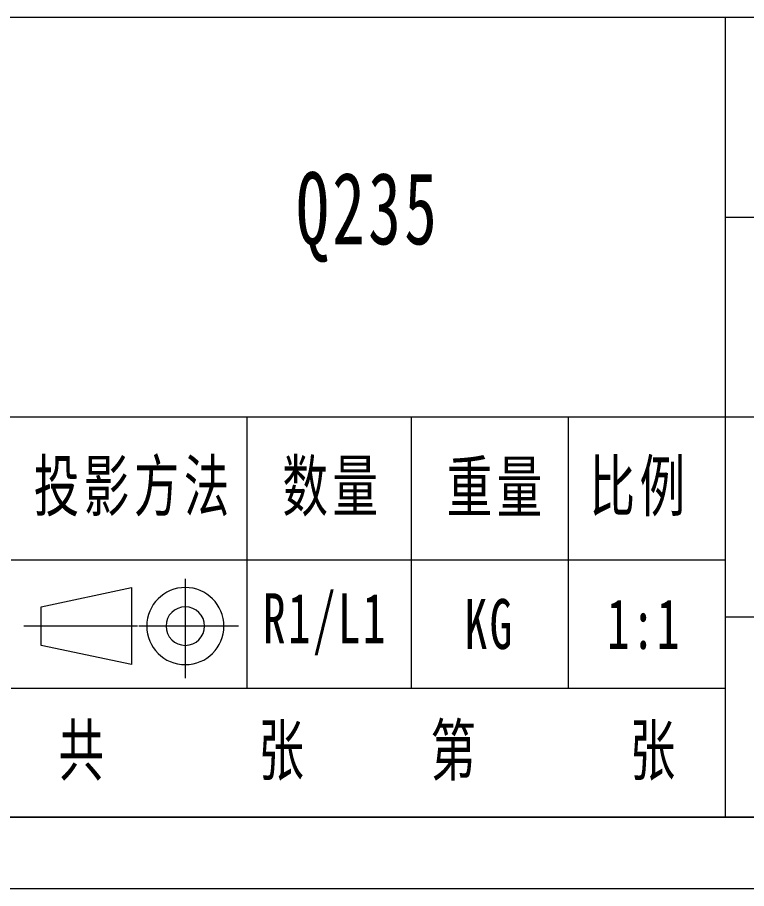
# Model space of a CAD drawing. Header units: millimetres. Extents: x -15766 to 80009, y -9701 to 15159.
# Drawn here: x -13485.9 to -13434.8, y 4666.5 to 4727.5 of the extents above; entities that cross this region are included whole.
import ezdxf

# ---------------------------------------------------------------- set-up
doc = ezdxf.new("R2010")
doc.units = ezdxf.units.MM
doc.linetypes.add('CENTER-HOKUTO_1', pattern=[16, 13, -1, 1, -1])
for name, color, linetype, lineweight in [('CDRAFT0', 7, 'Continuous', 18), ('title_frame', 7, 'Continuous', 18), ('尺寸线层', 3, 'Continuous', 18), ('粗实线层_1', 7, 'Continuous', 15), ('细实线层', 7, 'Continuous', 18)]:
    doc.layers.add(name, color=color, linetype=linetype, lineweight=lineweight)
doc.styles.add('标准', font='', dxfattribs={"width": 0.667})
doc.styles.get('标准').set_extended_font_data('宋体')

# ---------------------------------------------------------------- blocks, each defined once
blk = doc.blocks.new('*X1435')
at = {"layer": 'CDRAFT0'}
blk.add_line((0, 0), (420, 0), dxfattribs=at)
at = {"layer": '粗实线层_1'}
blk.add_line((25, 5), (415, 5), dxfattribs=at)

msp = doc.modelspace()

# ---------------------------------------------------------------- linework, layer by layer
at = {"layer": '粗实线层_1'}
for p, q in [((-13386.29865, 4727.51982), (-13566.29865, 4727.51982)), ((-13436.29865, 4727.51982), (-13436.29865, 4671.51982)), ((-13386.29865, 4713.51982), (-13436.29865, 4713.51982)), ((-13436.29865, 4699.51982), (-13566.29865, 4699.51982)), ((-13469.79865, 4699.51982), (-13469.79865, 4680.51982)), ((-13458.29865, 4699.51982), (-13458.29865, 4680.51982)), ((-13447.29865, 4699.51982), (-13447.29865, 4680.51982)), ((-13386.29865, 4699.51982), (-13436.29865, 4699.51982)), ((-13386.29865, 4685.51982), (-13436.29865, 4685.51982)), ((-13436.29865, 4680.51982), (-13486.29865, 4680.51982)), ((-13386.29865, 4671.51982), (-13566.29865, 4671.51982))]:
    msp.add_line(p, q, dxfattribs=at)
at = {"layer": '细实线层'}
msp.add_line((-13436.29865, 4689.51982), (-13486.29865, 4689.51982), dxfattribs=at)
at = {"layer": '细实线层', "color": 2, "linetype": 'CENTER-HOKUTO_1', "lineweight": 18}
for p, q in [((-13474.10053, 4688.21964), (-13474.10053, 4681.24284)), ((-13477.45061, 4684.89864), (-13485.40867, 4684.89864)), ((-13470.38818, 4684.89864), (-13477.34384, 4684.89864))]:
    msp.add_line(p, q, dxfattribs=at)
at = {"layer": '细实线层', "color": 3}
for p, q in [((-13484.19698, 4686.24864), (-13477.86993, 4687.59864)), ((-13477.86993, 4687.59864), (-13477.86993, 4682.19864)), ((-13484.19698, 4683.54864), (-13484.19698, 4686.24864)), ((-13477.86993, 4682.19864), (-13484.19698, 4683.54864))]:
    msp.add_line(p, q, dxfattribs=at)
for radius in [2.7, 1.35]:
    msp.add_arc((-13474.10053, 4684.89864), radius, 0, 359.9893827, dxfattribs=at)

# ---------------------------------------------------------------- block references
at = {"layer": 'title_frame'}
msp.add_blockref('*X1435', (-13801.29865, 4666.51982), dxfattribs=at)

# ---------------------------------------------------------------- texts
at = {"layer": '尺寸线层', "attachment_point": 5, "line_spacing_factor": 1.15057, "style": '标准'}
for s, insert, char_height, width in [('{\\T1.1;Q235}', (-13461.29865, 4713.51982), 5.0503058, 29.4580043), ('\\T1.1;投影方法', (-13477.70365, 4694.51982), 3.5, 22), ('\\T1.1;数量', (-13463.79865, 4694.51982), 3.5, 22), ('\\T1.1;重量', (-13452.29865, 4694.51982), 3.5, 22), ('\\T1.1;比例', (-13442.29865, 4694.51982), 3.5, 22), ('{\\T1.1;R1/L1}', (-13464.29865, 4685.01982), 3.5, 11), ('{\\T1.1;KG}', (-13452.79865, 4685.01982), 3.5, 11), ('{\\T1.1;1:1}', (-13441.96384, 4685.01982), 3.5, 10.6696195), ('\\T1.1;共', (-13481.22732, 4676.01982), 3.5, 8), ('\\T1.1;张', (-13467.22732, 4676.01982), 3.5, 8), ('\\T1.1;第', (-13455.18841, 4676.01982), 3.5, 8), ('\\T1.1;张', (-13441.22732, 4676.01982), 3.5, 8)]:
    msp.add_mtext(s, dxfattribs=dict(at, insert=insert, char_height=char_height, width=width))

doc.saveas('drawing.dxf')
